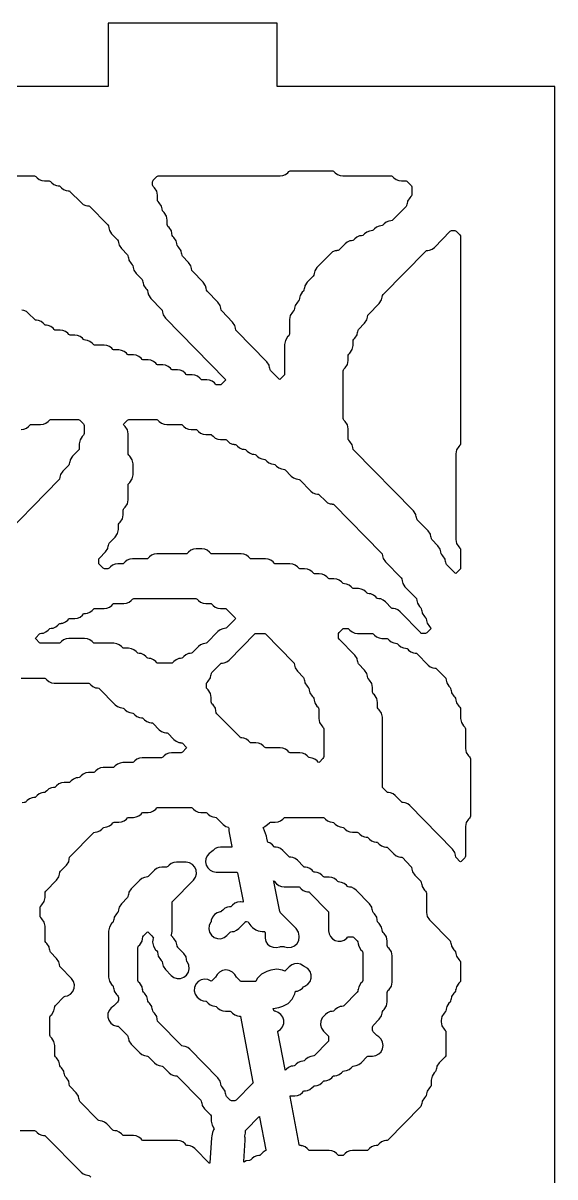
# Model space of a CAD drawing. Header units: millimetres. Extents: x 10 to 410, y 18 to 283.
# Drawn here: x 117.1 to 142.3, y 92.4 to 147 of the extents above; entities that cross this region are included whole.
import ezdxf

# ---------------------------------------------------------------- set-up
doc = ezdxf.new("R2010")
doc.units = ezdxf.units.MM
doc.layers.add('CUT', color=1, linetype='Continuous')

msp = doc.modelspace()

# ---------------------------------------------------------------- linework, layer by layer
at = {"layer": 'CUT'}
for points in [[(129.134, 24), (142.2679, 24), (142.2679, 144), (129.134, 144), (129.134, 147), (121.134, 147), (121.134, 144), (100.134, 144), (100.134, 147), (92.134, 147), (92.134, 144), (79, 144), (79, 24), (92.134, 24), (92.134, 21), (100.134, 21), (100.134, 24), (121.134, 24), (121.134, 21), (129.134, 21)], [(129.7136, 139.9958), (129.745, 140), (131.7599, 140), (131.7913, 139.9958), (131.8163, 139.9764), (131.8773, 139.9142), (131.9814, 139.8331), (132.1031, 139.7821), (132.2339, 139.7647), (134.5349, 139.7647), (134.5663, 139.7605), (134.5912, 139.7411), (134.6523, 139.6789), (134.7564, 139.5979), (134.8781, 139.5468), (135.0089, 139.5294), (135.2286, 139.5294), (135.26, 139.5252), (135.285, 139.5058), (135.4589, 139.3288), (135.4841, 139.2905), (135.493, 139.2454), (135.493, 138.8722), (135.4841, 138.8272), (135.4589, 138.7888), (135.4051, 138.7341), (135.299, 138.573), (135.2745, 138.4488), (135.2711, 138.4494), (135.2529, 138.3566), (135.2276, 138.3182), (134.5912, 137.6707), (134.5663, 137.6512), (134.502, 137.6427), (134.5022, 137.6412), (134.4156, 137.6296), (134.2939, 137.5786), (134.1898, 137.4975), (134.1287, 137.4354), (134.1038, 137.4159), (134.0395, 137.4074), (134.0397, 137.4059), (133.9531, 137.3944), (133.8314, 137.3433), (133.7273, 137.2622), (133.6662, 137.2001), (133.6413, 137.1806), (133.577, 137.1721), (133.5772, 137.1706), (133.4906, 137.1591), (133.3689, 137.108), (133.2648, 137.0269), (133.2037, 136.9648), (133.1788, 136.9454), (133.1145, 136.9368), (133.1147, 136.9353), (133.0281, 136.9238), (132.9064, 136.8727), (132.8023, 136.7916), (132.7413, 136.7295), (132.7163, 136.7101), (132.652, 136.7015), (132.6523, 136.7), (132.5656, 136.6885), (132.4439, 136.6374), (132.3398, 136.5564), (132.0475, 136.2589), (132.0225, 136.2395), (131.9583, 136.2309), (131.9585, 136.2294), (131.8719, 136.2179), (131.7502, 136.1669), (131.6461, 136.0858), (131.0114, 135.44), (130.9053, 135.2789), (130.8809, 135.1546), (130.8775, 135.1553), (130.8592, 135.0625), (130.8339, 135.0241), (130.549, 134.7341), (130.4428, 134.573), (130.4184, 134.4488), (130.415, 134.4494), (130.3967, 134.3566), (130.3714, 134.3182), (130.3177, 134.2635), (130.2116, 134.1024), (130.1871, 133.9782), (130.1837, 133.9788), (130.1655, 133.886), (130.1402, 133.8476), (130.0865, 133.793), (129.9803, 133.6318), (129.9559, 133.5076), (129.9525, 133.5082), (129.9342, 133.4154), (129.9089, 133.377), (129.8552, 133.3224), (129.7491, 133.1612), (129.7118, 132.9719), (129.7118, 132.284), (129.703, 132.2389), (129.6777, 132.2006), (129.624, 132.1459), (129.5178, 131.9848), (129.4806, 131.7954), (129.4806, 130.4016), (129.4717, 130.3566), (129.4464, 130.3182), (129.2772, 130.146), (129.2493, 130.1255), (129.2214, 130.146), (128.821, 130.5535), (128.7957, 130.5919), (128.7774, 130.6847), (128.774, 130.684), (128.7496, 130.8083), (128.6434, 130.9694), (127.2022, 132.4359), (127.177, 132.4742), (127.1587, 132.5671), (127.1553, 132.5664), (127.1309, 132.6906), (127.0247, 132.8518), (126.5085, 133.377), (126.4832, 133.4154), (126.465, 133.5082), (126.4616, 133.5076), (126.4371, 133.6318), (126.331, 133.793), (125.8148, 134.3182), (125.7895, 134.3566), (125.7712, 134.4494), (125.7678, 134.4488), (125.7434, 134.573), (125.6372, 134.7341), (125.121, 135.2594), (125.0958, 135.2977), (125.0775, 135.3906), (125.0741, 135.3899), (125.0497, 135.5142), (124.9435, 135.6753), (124.6585, 135.9653), (124.6333, 136.0036), (124.615, 136.0965), (124.6116, 136.0958), (124.5872, 136.2201), (124.481, 136.3812), (124.4273, 136.4359), (124.402, 136.4742), (124.3838, 136.5671), (124.3804, 136.5664), (124.3559, 136.6906), (124.2498, 136.8518), (124.196, 136.9064), (124.1708, 136.9448), (124.1525, 137.0377), (124.1491, 137.037), (124.1247, 137.1612), (124.0185, 137.3224), (123.9648, 137.377), (123.9395, 137.4154), (123.9307, 137.4605), (123.9307, 137.6778), (123.8934, 137.8671), (123.7873, 138.0283), (123.7335, 138.0829), (123.7083, 138.1213), (123.69, 138.2141), (123.6866, 138.2135), (123.6622, 138.3377), (123.556, 138.4988), (123.5023, 138.5535), (123.477, 138.5919), (123.4682, 138.6369), (123.4682, 138.8543), (123.4309, 139.0436), (123.3248, 139.2047), (123.2711, 139.2594), (123.2458, 139.2977), (123.2369, 139.3428), (123.2369, 139.4807), (123.2458, 139.5258), (123.2711, 139.5641), (123.4449, 139.7411), (123.4699, 139.7605), (123.5013, 139.7647), (129.2709, 139.7647), (129.4017, 139.7821), (129.5234, 139.8331), (129.6275, 139.9142), (129.6886, 139.9764)], [(132.4495, 127.9848), (132.3434, 128.1459), (132.2897, 128.2006), (132.2644, 128.2389), (132.2555, 128.284), (132.2555, 130.5395), (132.2644, 130.5846), (132.2897, 130.623), (132.3434, 130.6776), (132.4495, 130.8388), (132.4868, 131.0281), (132.4868, 131.2454), (132.4956, 131.2905), (132.5209, 131.3288), (132.5746, 131.3835), (132.6808, 131.5446), (132.718, 131.734), (132.718, 131.9513), (132.7269, 131.9964), (132.7522, 132.0347), (132.8059, 132.0894), (132.912, 132.2505), (132.9365, 132.3748), (132.9399, 132.3741), (132.9581, 132.467), (132.9834, 132.5053), (133.2684, 132.7953), (133.3745, 132.9564), (133.399, 133.0807), (133.4024, 133.08), (133.4206, 133.1728), (133.4459, 133.2112), (133.9621, 133.7365), (134.0683, 133.8976), (134.0927, 134.0218), (134.0961, 134.0212), (134.1144, 134.114), (134.1396, 134.1524), (136.1635, 136.2117), (136.1885, 136.2311), (136.2527, 136.2397), (136.2525, 136.2412), (136.3391, 136.2527), (136.4608, 136.3037), (136.5649, 136.3848), (137.3197, 137.1528), (137.3447, 137.1723), (137.3761, 137.1765), (137.5411, 137.1765), (137.5725, 137.1723), (137.5974, 137.1528), (137.7713, 136.9759), (137.7966, 136.9375), (137.8055, 136.8925), (137.8055, 127.1075), (137.7966, 127.0625), (137.7713, 127.0241), (137.7176, 126.9694), (137.6114, 126.8083), (137.5742, 126.619), (137.5742, 122.5575), (137.6114, 122.3682), (137.7176, 122.207), (137.7713, 122.1524), (137.7966, 122.114), (137.8055, 122.0689), (137.8055, 121.2252), (137.7966, 121.1801), (137.7713, 121.1417), (137.6021, 120.9696), (137.5742, 120.949), (137.5463, 120.9696), (137.1459, 121.377), (137.1206, 121.4154), (137.1023, 121.5082), (137.0989, 121.5076), (137.0745, 121.6318), (136.9683, 121.793), (136.9146, 121.8476), (136.8893, 121.886), (136.8711, 121.9788), (136.8677, 121.9782), (136.8432, 122.1024), (136.7371, 122.2635), (136.4521, 122.5535), (136.4268, 122.5919), (136.4086, 122.6847), (136.4052, 122.684), (136.3807, 122.8083), (136.2746, 122.9694), (135.7584, 123.4947), (135.7331, 123.533), (135.7148, 123.6259), (135.7114, 123.6252), (135.687, 123.7495), (135.5808, 123.9106), (132.7522, 126.7888), (132.7269, 126.8272), (132.7086, 126.92), (132.7052, 126.9193), (132.6808, 127.0436), (132.5746, 127.2047), (132.5209, 127.2594), (132.4956, 127.2977), (132.4868, 127.3428), (132.4868, 127.7954)], [(120.7273, 121.6818), (121.0123, 121.9717), (121.1185, 122.1329), (121.1429, 122.2571), (121.1463, 122.2565), (121.1646, 122.3493), (121.1898, 122.3877), (121.4748, 122.6776), (121.581, 122.8388), (121.6182, 123.0281), (121.6182, 123.2454), (121.6271, 123.2905), (121.6523, 123.3288), (121.706, 123.3835), (121.8122, 123.5446), (121.8494, 123.734), (121.8494, 123.9513), (121.8583, 123.9964), (121.8836, 124.0347), (121.9373, 124.0894), (122.0434, 124.2505), (122.0807, 124.4399), (122.0807, 125.1278), (122.0895, 125.1728), (122.1148, 125.2112), (122.1685, 125.2659), (122.2747, 125.427), (122.3119, 125.6163), (122.3119, 126.1484), (122.2747, 126.3377), (122.1685, 126.4988), (122.1148, 126.5535), (122.0895, 126.5919), (122.0807, 126.6369), (122.0807, 127.5601), (122.0434, 127.7495), (121.9373, 127.9106), (121.8767, 127.9722), (121.8568, 128), (121.8767, 128.0278), (122.0575, 128.2117), (122.0824, 128.2311), (122.1138, 128.2353), (123.435, 128.2353), (123.4664, 128.2311), (123.4914, 128.2117), (123.5525, 128.1495), (123.6566, 128.0684), (123.7783, 128.0174), (123.9091, 128), (124.5913, 128), (124.6226, 127.9958), (124.6476, 127.9764), (124.7087, 127.9142), (124.8128, 127.8331), (124.9345, 127.7821), (125.0653, 127.7647), (125.285, 127.7647), (125.3164, 127.7605), (125.3414, 127.7411), (125.4024, 127.6789), (125.5065, 127.5979), (125.6282, 127.5468), (125.759, 127.5294), (125.9787, 127.5294), (126.0101, 127.5252), (126.0351, 127.5058), (126.0962, 127.4436), (126.2003, 127.3626), (126.322, 127.3115), (126.4528, 127.2941), (126.6725, 127.2941), (126.7039, 127.2899), (126.7288, 127.2705), (126.7899, 127.2084), (126.894, 127.1273), (127.0157, 127.0762), (127.1023, 127.0647), (127.1021, 127.0632), (127.1664, 127.0546), (127.1913, 127.0352), (127.2524, 126.9731), (127.3565, 126.892), (127.4782, 126.8409), (127.5648, 126.8294), (127.5646, 126.8279), (127.6289, 126.8194), (127.6538, 126.7999), (127.7149, 126.7378), (127.819, 126.6567), (127.9407, 126.6056), (128.0273, 126.5941), (128.0271, 126.5926), (128.0913, 126.5841), (128.1163, 126.5646), (128.1774, 126.5025), (128.2815, 126.4214), (128.4032, 126.3704), (128.4898, 126.3588), (128.4896, 126.3573), (128.5538, 126.3488), (128.5788, 126.3293), (128.6399, 126.2672), (128.744, 126.1861), (128.8657, 126.1351), (128.9523, 126.1235), (128.9521, 126.122), (129.0163, 126.1135), (129.0413, 126.094), (129.1024, 126.0319), (129.2065, 125.9508), (129.3282, 125.8998), (129.4148, 125.8882), (129.4146, 125.8867), (129.4788, 125.8782), (129.5038, 125.8587), (129.7961, 125.5613), (129.9002, 125.4802), (130.0219, 125.4292), (130.1085, 125.4176), (130.1083, 125.4161), (130.1726, 125.4076), (130.1975, 125.3881), (130.7211, 124.8554), (130.8252, 124.7743), (130.9469, 124.7233), (131.0335, 124.7118), (131.0333, 124.7103), (131.0976, 124.7017), (131.1225, 124.6823), (131.4148, 124.3848), (131.5189, 124.3037), (131.6406, 124.2527), (131.7273, 124.2412), (131.7271, 124.2397), (131.7913, 124.2311), (131.8163, 124.2117), (134.0714, 121.9171), (134.0966, 121.8787), (134.1149, 121.7859), (134.1183, 121.7865), (134.1427, 121.6623), (134.2489, 121.5012), (134.9964, 120.7406), (135.0216, 120.7023), (135.0399, 120.6094), (135.0433, 120.6101), (135.0677, 120.4858), (135.1739, 120.3247), (135.6901, 119.7994), (135.7154, 119.7611), (135.7336, 119.6682), (135.737, 119.6689), (135.7615, 119.5446), (135.8676, 119.3835), (135.9213, 119.3288), (135.9466, 119.2905), (135.9649, 119.1976), (135.9683, 119.1983), (135.9927, 119.0741), (136.0989, 118.9129), (136.1526, 118.8583), (136.1779, 118.8199), (136.1961, 118.727), (136.1995, 118.7277), (136.224, 118.6035), (136.3301, 118.4423), (136.3907, 118.3807), (136.4106, 118.3529), (136.3907, 118.3252), (136.21, 118.1413), (136.185, 118.1218), (136.1536, 118.1176), (135.9603, 118.1176), (135.9331, 118.1329), (135.9126, 118.1613), (134.9462, 119.1446), (134.8421, 119.2257), (134.7204, 119.2767), (134.6338, 119.2882), (134.634, 119.2897), (134.5698, 119.2983), (134.5448, 119.3177), (134.2525, 119.6152), (134.1484, 119.6963), (134.0267, 119.7473), (133.94, 119.7588), (133.9402, 119.7603), (133.876, 119.7689), (133.851, 119.7883), (133.79, 119.8505), (133.6859, 119.9316), (133.5642, 119.9826), (133.4775, 119.9941), (133.4777, 119.9956), (133.4135, 120.0042), (133.3885, 120.0236), (133.3275, 120.0858), (133.2234, 120.1669), (133.1017, 120.2179), (132.9709, 120.2353), (132.7512, 120.2353), (132.7198, 120.2395), (132.6948, 120.2589), (132.6337, 120.3211), (132.5296, 120.4021), (132.4079, 120.4532), (132.3213, 120.4647), (132.3215, 120.4662), (132.2573, 120.4748), (132.2323, 120.4942), (132.1712, 120.5564), (132.0671, 120.6374), (131.9454, 120.6885), (131.8146, 120.7059), (131.5949, 120.7059), (131.5635, 120.7101), (131.5386, 120.7295), (131.4775, 120.7916), (131.3734, 120.8727), (131.2517, 120.9238), (131.1209, 120.9412), (130.9012, 120.9412), (130.8698, 120.9454), (130.8448, 120.9648), (130.7838, 121.0269), (130.6797, 121.108), (130.558, 121.1591), (130.4272, 121.1765), (130.2075, 121.1765), (130.1761, 121.1806), (130.1511, 121.2001), (130.09, 121.2622), (129.9859, 121.3433), (129.8642, 121.3944), (129.7334, 121.4118), (129.0512, 121.4118), (129.0198, 121.4159), (128.9949, 121.4354), (128.9338, 121.4975), (128.8297, 121.5786), (128.708, 121.6296), (128.5772, 121.6471), (127.895, 121.6471), (127.8636, 121.6512), (127.8386, 121.6707), (127.7776, 121.7328), (127.6735, 121.8139), (127.5518, 121.8649), (127.421, 121.8824), (126.045, 121.8824), (126.0136, 121.8865), (125.9887, 121.906), (125.9276, 121.9681), (125.8235, 122.0492), (125.7018, 122.1002), (125.571, 122.1176), (125.2965, 122.1176), (125.1657, 122.1002), (125.044, 122.0492), (124.9399, 121.9681), (124.8789, 121.906), (124.8539, 121.8865), (124.8225, 121.8824), (123.4466, 121.8824), (123.3158, 121.8649), (123.1941, 121.8139), (123.09, 121.7328), (123.0289, 121.6707), (123.0039, 121.6512), (122.9725, 121.6471), (122.2903, 121.6471), (122.1595, 121.6296), (122.0378, 121.5786), (121.9337, 121.4975), (121.8727, 121.4354), (121.8477, 121.4159), (121.8163, 121.4118), (121.5966, 121.4118), (121.4658, 121.3944), (121.3441, 121.3433), (121.24, 121.2622), (121.1789, 121.2001), (121.1539, 121.1806), (121.1226, 121.1765), (120.9576, 121.1765), (120.9262, 121.1806), (120.9012, 121.2001), (120.7273, 121.377), (120.7021, 121.4154), (120.6932, 121.4605), (120.6932, 121.5984), (120.7021, 121.6434)], [(118.1923, 118.1861), (118.2964, 118.2672), (118.3575, 118.3293), (118.3825, 118.3488), (118.4467, 118.3573), (118.4465, 118.3588), (118.5331, 118.3704), (118.6548, 118.4214), (118.7589, 118.5025), (118.82, 118.5646), (118.845, 118.5841), (118.9092, 118.5926), (118.909, 118.5941), (118.9956, 118.6056), (119.1173, 118.6567), (119.2214, 118.7378), (119.2825, 118.7999), (119.3075, 118.8194), (119.3389, 118.8235), (119.5586, 118.8235), (119.6894, 118.8409), (119.8111, 118.892), (119.9152, 118.9731), (119.9762, 119.0352), (120.0012, 119.0546), (120.0654, 119.0632), (120.0652, 119.0647), (120.1519, 119.0762), (120.2736, 119.1273), (120.3777, 119.2084), (120.4387, 119.2705), (120.4637, 119.2899), (120.4951, 119.2941), (120.946, 119.2941), (121.0769, 119.3115), (121.1985, 119.3626), (121.3027, 119.4436), (121.3637, 119.5058), (121.3887, 119.5252), (121.4201, 119.5294), (121.871, 119.5294), (122.0018, 119.5468), (122.1235, 119.5979), (122.2276, 119.6789), (122.2887, 119.7411), (122.3137, 119.7605), (122.3451, 119.7647), (125.285, 119.7647), (125.3164, 119.7605), (125.3414, 119.7411), (125.4024, 119.6789), (125.5065, 119.5979), (125.6282, 119.5468), (125.759, 119.5294), (125.9787, 119.5294), (126.0101, 119.5252), (126.0351, 119.5058), (126.0962, 119.4436), (126.2003, 119.3626), (126.322, 119.3115), (126.4528, 119.2941), (126.6725, 119.2941), (126.7039, 119.2899), (126.7288, 119.2705), (127.1408, 118.8513), (127.1607, 118.8235), (127.1408, 118.7958), (126.7288, 118.3766), (126.7039, 118.3571), (126.6396, 118.3486), (126.6398, 118.3471), (126.5532, 118.3355), (126.4315, 118.2845), (126.3274, 118.2034), (125.8039, 117.6707), (125.7789, 117.6512), (125.7147, 117.6427), (125.7149, 117.6412), (125.6282, 117.6296), (125.5065, 117.5786), (125.4024, 117.4975), (125.1101, 117.2001), (125.0851, 117.1806), (125.0209, 117.1721), (125.0211, 117.1706), (124.9345, 117.1591), (124.8128, 117.108), (124.7087, 117.0269), (124.6476, 116.9648), (124.6226, 116.9454), (124.5584, 116.9368), (124.5586, 116.9353), (124.472, 116.9238), (124.3503, 116.8727), (124.2462, 116.7916), (124.1851, 116.7295), (124.1602, 116.7101), (124.1288, 116.7059), (123.5013, 116.7059), (123.4699, 116.7101), (123.4449, 116.7295), (123.3839, 116.7916), (123.2798, 116.8727), (123.1581, 116.9238), (123.0714, 116.9353), (123.0717, 116.9368), (123.0074, 116.9454), (122.9824, 116.9648), (122.9214, 117.0269), (122.8173, 117.108), (122.6956, 117.1591), (122.609, 117.1706), (122.6092, 117.1721), (122.5449, 117.1806), (122.52, 117.2001), (122.4589, 117.2622), (122.3548, 117.3433), (122.2331, 117.3944), (122.1023, 117.4118), (121.8826, 117.4118), (121.8512, 117.4159), (121.8262, 117.4354), (121.7651, 117.4975), (121.661, 117.5786), (121.5393, 117.6296), (121.4085, 117.6471), (120.4951, 117.6471), (120.4637, 117.6512), (120.4387, 117.6707), (120.3777, 117.7328), (120.2736, 117.8139), (120.1519, 117.8649), (120.0211, 117.8824), (119.2841, 117.8824), (119.1533, 117.8649), (119.0316, 117.8139), (118.9275, 117.7328), (118.8665, 117.6707), (118.8415, 117.6512), (118.8101, 117.6471), (117.9514, 117.6471), (117.92, 117.6512), (117.895, 117.6707), (117.7143, 117.8546), (117.6944, 117.8824), (117.7143, 117.9101), (117.895, 118.094), (117.92, 118.1135), (117.9842, 118.122), (117.984, 118.1235), (118.0706, 118.1351)], [(126.5401, 116.7118), (126.6268, 116.7233), (126.7485, 116.7743), (126.8526, 116.8554), (128.0699, 118.094), (128.0948, 118.1135), (128.1262, 118.1176), (128.5225, 118.1176), (128.5538, 118.1135), (128.5788, 118.094), (129.9089, 116.7406), (129.9342, 116.7023), (129.9525, 116.6094), (129.9559, 116.6101), (129.9803, 116.4858), (130.0865, 116.3247), (130.3714, 116.0347), (130.3967, 115.9964), (130.415, 115.9035), (130.4184, 115.9042), (130.4428, 115.7799), (130.549, 115.6188), (130.6027, 115.5641), (130.6279, 115.5258), (130.6462, 115.4329), (130.6496, 115.4336), (130.674, 115.3094), (130.7802, 115.1482), (130.8339, 115.0936), (130.8592, 115.0552), (130.8775, 114.9623), (130.8809, 114.963), (130.9053, 114.8388), (131.0114, 114.6776), (131.0652, 114.623), (131.0904, 114.5846), (131.0993, 114.5395), (131.0993, 114.0869), (131.1365, 113.8976), (131.2427, 113.7365), (131.2964, 113.6818), (131.3217, 113.6434), (131.3305, 113.5984), (131.3305, 112.284), (131.3217, 112.2389), (131.2964, 112.2006), (131.1272, 112.0284), (131.0993, 112.0078), (131.0714, 112.0284), (131.015, 112.0858), (130.9109, 112.1669), (130.7892, 112.2179), (130.7026, 112.2294), (130.7028, 112.2309), (130.6386, 112.2395), (130.6136, 112.2589), (130.5525, 112.3211), (130.4484, 112.4021), (130.3267, 112.4532), (130.1959, 112.4706), (129.745, 112.4706), (129.7136, 112.4748), (129.6886, 112.4942), (129.6275, 112.5564), (129.5234, 112.6374), (129.4017, 112.6885), (129.2709, 112.7059), (128.5887, 112.7059), (128.5573, 112.7101), (128.5324, 112.7295), (128.4713, 112.7916), (128.3672, 112.8727), (128.2455, 112.9238), (128.1147, 112.9412), (127.895, 112.9412), (127.8636, 112.9454), (127.8386, 112.9648), (127.7776, 113.0269), (127.6735, 113.108), (127.5518, 113.1591), (127.4651, 113.1706), (127.4653, 113.1721), (127.4011, 113.1806), (127.3761, 113.2001), (126.2773, 114.3182), (126.252, 114.3566), (126.2337, 114.4494), (126.2303, 114.4488), (126.2059, 114.573), (126.0997, 114.7341), (126.046, 114.7888), (126.0207, 114.8272), (126.0119, 114.8722), (126.0119, 115.0895), (125.9746, 115.2789), (125.8685, 115.44), (125.8148, 115.4947), (125.7895, 115.533), (125.7806, 115.5781), (125.7806, 115.716), (125.7895, 115.7611), (125.8148, 115.7994), (125.8685, 115.8541), (125.9746, 116.0152), (125.9991, 116.1395), (126.0025, 116.1388), (126.0207, 116.2317), (126.046, 116.27), (126.4511, 116.6823), (126.4761, 116.7017), (126.5403, 116.7103)], [(135.4501, 117.2449), (135.5718, 117.1939), (135.6585, 117.1824), (135.6583, 117.1808), (135.6607, 117.1805), (135.6703, 117.1808), (135.7026, 117.1765), (135.7171, 117.1765), (135.7475, 117.1528), (136.271, 116.6201), (136.3751, 116.539), (136.4968, 116.488), (136.5834, 116.4765), (136.5832, 116.475), (136.6475, 116.4664), (136.6724, 116.447), (137.0776, 116.0347), (137.1029, 115.9964), (137.1211, 115.9035), (137.1245, 115.9042), (137.149, 115.7799), (137.2551, 115.6188), (137.3088, 115.5641), (137.3341, 115.5258), (137.3524, 115.4329), (137.3558, 115.4336), (137.3802, 115.3094), (137.4864, 115.1482), (137.5401, 115.0936), (137.5653, 115.0552), (137.5836, 114.9623), (137.587, 114.963), (137.6114, 114.8388), (137.7176, 114.6776), (137.7713, 114.623), (137.7966, 114.5846), (137.8055, 114.5395), (137.8055, 114.0869), (137.8427, 113.8976), (137.9488, 113.7365), (138.0026, 113.6818), (138.0278, 113.6434), (138.0367, 113.5984), (138.0367, 112.6752), (138.0739, 112.4858), (138.1801, 112.3247), (138.2338, 112.27), (138.2591, 112.2317), (138.2679, 112.1866), (138.2679, 109.4605), (138.2591, 109.4154), (138.2338, 109.377), (138.1801, 109.3224), (138.0739, 109.1612), (138.0367, 108.9719), (138.0367, 107.5781), (138.0278, 107.533), (138.0026, 107.4947), (137.8333, 107.3225), (137.8055, 107.3019), (137.7776, 107.3225), (137.6083, 107.4947), (137.5831, 107.533), (137.5648, 107.6259), (137.5614, 107.6252), (137.537, 107.7495), (137.4308, 107.9106), (135.4087, 109.9681), (135.3046, 110.0492), (135.1829, 110.1002), (135.0963, 110.1118), (135.0965, 110.1133), (135.0322, 110.1218), (135.0073, 110.1413), (134.715, 110.4387), (134.6109, 110.5198), (134.4892, 110.5708), (134.4025, 110.5824), (134.4027, 110.5839), (134.3385, 110.5924), (134.3135, 110.6119), (134.1396, 110.7888), (134.1144, 110.8272), (134.1055, 110.8722), (134.1055, 114.1484), (134.0683, 114.3377), (133.9621, 114.4988), (133.9084, 114.5535), (133.8831, 114.5919), (133.8743, 114.6369), (133.8743, 114.8543), (133.837, 115.0436), (133.7309, 115.2047), (133.6772, 115.2594), (133.6519, 115.2977), (133.643, 115.3428), (133.643, 115.5601), (133.6058, 115.7495), (133.4996, 115.9106), (133.4459, 115.9653), (133.4206, 116.0036), (133.4024, 116.0965), (133.399, 116.0958), (133.3745, 116.2201), (133.2684, 116.3812), (132.9834, 116.6712), (132.9581, 116.7095), (132.9399, 116.8024), (132.9365, 116.8017), (132.912, 116.9259), (132.8059, 117.0871), (132.0584, 117.8476), (132.0332, 117.886), (132.0243, 117.9311), (132.0243, 118.0689), (132.0332, 118.114), (132.0584, 118.1524), (132.2323, 118.3293), (132.2573, 118.3488), (132.2887, 118.3529), (132.4536, 118.3529), (132.485, 118.3488), (132.51, 118.3293), (132.5711, 118.2672), (132.6752, 118.1861), (132.7969, 118.1351), (132.9277, 118.1176), (133.6099, 118.1176), (133.6413, 118.1135), (133.6662, 118.094), (133.7273, 118.0319), (133.8314, 117.9508), (133.9531, 117.8998), (134.0839, 117.8824), (134.3036, 117.8824), (134.335, 117.8782), (134.36, 117.8587), (134.421, 117.7966), (134.5252, 117.7155), (134.6468, 117.6645), (134.7335, 117.6529), (134.7333, 117.6514), (134.7975, 117.6429), (134.8225, 117.6234), (134.8835, 117.5613), (134.9876, 117.4802), (135.1093, 117.4292), (135.196, 117.4176), (135.1958, 117.4161), (135.2606, 117.4075), (135.2761, 117.401), (135.2841, 117.3965), (135.3046, 117.3681), (135.346, 117.326)], [(118.1123, 104.4554), (118.0061, 104.6165), (117.9524, 104.6712), (117.9271, 104.7095), (117.9182, 104.7546), (117.9182, 105.1278), (117.9271, 105.1728), (117.9524, 105.2112), (118.0061, 105.2659), (118.1123, 105.427), (118.1495, 105.6163), (118.1495, 105.8337), (118.1584, 105.8787), (118.1836, 105.9171), (118.6998, 106.4423), (118.806, 106.6035), (118.8304, 106.7277), (118.8338, 106.727), (118.8521, 106.8199), (118.8774, 106.8583), (119.1623, 107.1482), (119.2685, 107.3094), (119.2929, 107.4336), (119.2963, 107.4329), (119.3146, 107.5258), (119.3399, 107.5641), (120.4387, 108.6823), (120.4637, 108.7017), (120.5279, 108.7103), (120.5277, 108.7118), (120.6144, 108.7233), (120.7361, 108.7743), (120.8402, 108.8554), (120.9012, 108.9175), (120.9262, 108.937), (120.9904, 108.9455), (120.9902, 108.9471), (121.0769, 108.9586), (121.1985, 109.0096), (121.3027, 109.0907), (121.3637, 109.1528), (121.3887, 109.1723), (121.4201, 109.1765), (121.6398, 109.1765), (121.7706, 109.1939), (121.8923, 109.2449), (121.9964, 109.326), (122.0575, 109.3881), (122.0824, 109.4076), (122.1138, 109.4118), (122.3335, 109.4118), (122.4643, 109.4292), (122.586, 109.4802), (122.6901, 109.5613), (122.7512, 109.6234), (122.7762, 109.6429), (122.8076, 109.6471), (123.0273, 109.6471), (123.1581, 109.6645), (123.2798, 109.7155), (123.3839, 109.7966), (123.4449, 109.8587), (123.4699, 109.8782), (123.5013, 109.8824), (125.0538, 109.8824), (125.0851, 109.8782), (125.1101, 109.8587), (125.1712, 109.7966), (125.2753, 109.7155), (125.397, 109.6645), (125.5278, 109.6471), (125.7475, 109.6471), (125.7789, 109.6429), (125.8039, 109.6234), (125.8649, 109.5613), (125.969, 109.4802), (126.0907, 109.4292), (126.1773, 109.4176), (126.1771, 109.4161), (126.2414, 109.4076), (126.2663, 109.3881), (126.5726, 109.0765), (126.7019, 108.9817), (126.8117, 108.9463), (126.8304, 108.9373), (126.8378, 108.9041), (126.839, 108.8751), (126.8433, 108.8487), (126.8465, 108.8101), (126.8467, 108.7837), (126.8569, 108.6862), (126.9907, 108.0363), (126.9924, 108.0047), (126.9611, 108), (126.4528, 108), (126.322, 107.9826), (126.2003, 107.9316), (126.0962, 107.8505), (126.0351, 107.7883), (125.965, 107.7338), (125.9186, 107.7053), (125.8188, 107.5908), (125.7581, 107.4515), (125.742, 107.3005), (125.7719, 107.1516), (125.8452, 107.0186), (125.955, 106.9137), (126.0913, 106.8466), (126.2414, 106.8235), (127.1973, 106.8235), (127.2349, 106.817), (127.2488, 106.7816), (127.5232, 105.448), (127.525, 105.4141), (127.5171, 105.4068), (127.5015, 105.3963), (127.401, 105.4118), (127.3778, 105.4118), (127.247, 105.3944), (127.1253, 105.3433), (127.0212, 105.2622), (126.9797, 105.2201), (126.9592, 105.1917), (126.9512, 105.1872), (126.9357, 105.1807), (126.8709, 105.1721), (126.8711, 105.1706), (126.7845, 105.1591), (126.6628, 105.108), (126.5587, 105.0269), (126.4976, 104.9648), (126.4726, 104.9454), (126.441, 104.9411), (126.2924, 104.8972), (126.1645, 104.8098), (126.0694, 104.6875), (126.0163, 104.542), (126.003, 104.4742), (125.9807, 104.4403), (125.9144, 104.2914), (125.8995, 104.1291), (125.9377, 103.9706), (126.0248, 103.8328), (126.1516, 103.7303), (126.3046, 103.6741), (126.4675, 103.6701), (126.6231, 103.7187), (126.7548, 103.8148), (126.9136, 103.9764), (126.9386, 103.9958), (127.0028, 104.0044), (127.0026, 104.0059), (127.0893, 104.0174), (127.211, 104.0684), (127.3151, 104.1495), (127.5877, 104.427), (127.6083, 104.4553), (127.6436, 104.4752), (127.6567, 104.4854), (127.6876, 104.4807), (127.6869, 104.4759), (127.7566, 104.4657), (127.7931, 104.4054), (127.7951, 104.4067), (127.8825, 104.2777), (127.9631, 104.1981), (128.1261, 104.0908), (128.231, 104.0482), (128.4225, 104.0113), (128.5102, 104.0119), (128.5389, 104.0083), (128.5467, 103.9964), (128.5556, 103.9513), (128.5556, 103.7647), (128.5587, 103.7647), (128.5558, 103.6918), (128.5967, 103.5435), (128.6807, 103.4147), (128.7999, 103.3175), (128.9431, 103.2611), (129.0965, 103.251), (129.2458, 103.2879), (129.2505, 103.2899), (129.2825, 103.2941), (129.4474, 103.2941), (129.4794, 103.2899), (129.481, 103.2892), (129.6398, 103.2515), (129.8023, 103.267), (129.9512, 103.334), (130.0706, 103.4454), (130.1477, 103.5893), (130.1743, 103.7503), (130.1743, 103.7954), (130.1371, 103.9848), (130.0309, 104.1459), (129.2916, 104.8982), (129.2665, 104.9362), (129.2623, 104.9566), (129.2617, 104.9599), (128.966, 106.3755), (128.9649, 106.4011), (128.9861, 106.3855), (129.1024, 106.2672), (129.2065, 106.1861), (129.3282, 106.1351), (129.459, 106.1176), (130.1695, 106.1176), (130.1967, 106.1024), (130.2172, 106.074), (130.2586, 106.0319), (130.3627, 105.9508), (130.4844, 105.8998), (130.571, 105.8882), (130.5708, 105.8867), (130.5733, 105.8864), (130.5829, 105.8867), (130.6152, 105.8824), (130.632, 105.8824), (130.6592, 105.8671), (130.6797, 105.8387), (131.5277, 104.9759), (131.5529, 104.9375), (131.5618, 104.8925), (131.5618, 104.0456), (131.5835, 103.8999), (131.6467, 103.7669), (131.7459, 103.6581), (131.8725, 103.5828), (132.0155, 103.5478), (132.1625, 103.5559), (132.3008, 103.6064), (132.4184, 103.6951), (132.4636, 103.7411), (132.4885, 103.7605), (132.5199, 103.7647), (132.6849, 103.7647), (132.7163, 103.7605), (132.7413, 103.7411), (132.9151, 103.5641), (132.9404, 103.5258), (132.9587, 103.4329), (132.9621, 103.4336), (132.9865, 103.3094), (133.0927, 103.1482), (133.1464, 103.0936), (133.1717, 103.0552), (133.1805, 103.0101), (133.1805, 101.6958), (133.1717, 101.6507), (133.1464, 101.6123), (133.0927, 101.5577), (132.9865, 101.3965), (132.9621, 101.2723), (132.9587, 101.273), (132.9404, 101.1801), (132.9151, 101.1417), (132.2788, 100.4942), (132.2538, 100.4748), (132.1896, 100.4662), (132.1898, 100.4647), (132.1031, 100.4532), (131.9814, 100.4021), (131.8773, 100.3211), (131.8163, 100.2589), (131.7913, 100.2395), (131.7271, 100.2309), (131.7273, 100.2294), (131.6406, 100.2179), (131.5189, 100.1669), (131.4148, 100.0858), (131.3305, 100), (131.3349, 99.9957), (131.2634, 99.9174), (131.1975, 99.7629), (131.1866, 99.5953), (131.2318, 99.4335), (131.328, 99.2958), (131.5279, 99.0932), (131.5529, 99.0552), (131.5618, 99.0101), (131.5618, 98.8722), (131.5529, 98.8272), (131.5277, 98.7888), (130.8913, 98.1413), (130.8663, 98.1218), (130.8021, 98.1133), (130.8023, 98.1118), (130.7157, 98.1002), (130.594, 98.0492), (130.4899, 97.9681), (130.4288, 97.906), (130.4038, 97.8865), (130.3396, 97.878), (130.3398, 97.8765), (130.2532, 97.8649), (130.1315, 97.8139), (130.0274, 97.7328), (129.9663, 97.6707), (129.9413, 97.6512), (129.8771, 97.6427), (129.8773, 97.6412), (129.7907, 97.6296), (129.669, 97.5786), (129.5649, 97.4975), (129.537, 97.4692), (129.5127, 97.4511), (129.5025, 97.4797), (129.1681, 99.2581), (129.1668, 99.2917), (129.2927, 99.3773), (129.3888, 99.5019), (129.4415, 99.6503), (129.4455, 99.8076), (129.4003, 99.9584), (129.3105, 100.0877), (129.1849, 100.1827), (129.036, 100.2338), (128.9898, 100.2419), (128.9635, 100.3121), (128.9593, 100.3229), (128.9427, 100.3642), (129.2045, 100.4076), (129.4001, 100.4727), (129.6501, 100.6023), (129.8477, 100.8029), (129.9738, 101.0547), (129.9925, 101.1786), (130.009, 101.1808), (130.0088, 101.1824), (130.0955, 101.1939), (130.2172, 101.2449), (130.3213, 101.326), (130.3823, 101.3881), (130.4078, 101.408), (130.4395, 101.4212), (130.5805, 101.5106), (130.6842, 101.6413), (130.7391, 101.7989), (130.7391, 101.9658), (130.6842, 102.1234), (130.5805, 102.2541), (130.4395, 102.3435), (130.4078, 102.3567), (130.3672, 102.3883), (130.2411, 102.4599), (130.0996, 102.4923), (129.9549, 102.4827), (129.819, 102.432), (129.7034, 102.3443), (129.4941, 102.1314), (129.3879, 102.1846), (129.1094, 102.2266), (128.8316, 102.1806), (128.6361, 102.1155), (128.3861, 101.9859), (128.1884, 101.7854), (128.1192, 101.6471), (127.4325, 101.6471), (127.4011, 101.6512), (127.3761, 101.6707), (127.2022, 101.8476), (127.1232, 101.9677), (127.0117, 102.088), (126.8674, 102.1657), (126.7056, 102.1926), (126.5439, 102.1657), (126.3995, 102.088), (126.2881, 101.9677), (126.209, 101.8476), (126.0398, 101.6754), (126.0119, 101.6549), (126.005, 101.6599), (125.8579, 101.7346), (125.6946, 101.7573), (125.5327, 101.7256), (125.3899, 101.6429), (125.2818, 101.5184), (125.2201, 101.3654), (125.2116, 101.2006), (125.2571, 101.0421), (125.3517, 100.907), (125.4024, 100.8554), (125.5065, 100.7743), (125.6282, 100.7233), (125.759, 100.7059), (125.7735, 100.7059), (125.8039, 100.6823), (125.8649, 100.6201), (125.969, 100.539), (126.0907, 100.488), (126.1773, 100.4765), (126.1771, 100.475), (126.2414, 100.4664), (126.2663, 100.447), (126.3274, 100.3848), (126.4315, 100.3037), (126.5532, 100.2527), (126.684, 100.2353), (126.9037, 100.2353), (126.9351, 100.2311), (126.9601, 100.2117), (127.0212, 100.1495), (127.1253, 100.0684), (127.247, 100.0174), (127.3336, 100.0059), (127.3334, 100.0044), (127.3976, 99.9958), (127.3985, 99.9951), (127.3993, 99.9941), (127.4001, 99.992), (127.401, 99.9865), (127.9872, 96.8803), (127.9881, 96.8429), (127.9664, 96.8123), (127.1913, 96.0236), (127.1664, 96.0042), (127.135, 96), (126.97, 96), (126.9386, 96.0042), (126.9136, 96.0236), (126.7398, 96.2006), (126.7145, 96.2389), (126.6962, 96.3318), (126.6928, 96.3311), (126.6684, 96.4554), (126.5622, 96.6165), (126.5085, 96.6712), (126.4832, 96.7095), (126.465, 96.8024), (126.4616, 96.8017), (126.4371, 96.9259), (126.331, 97.0871), (125.0026, 98.4387), (124.8985, 98.5198), (124.7768, 98.5708), (124.6902, 98.5824), (124.6904, 98.5839), (124.6261, 98.5924), (124.6012, 98.6119), (123.5023, 99.73), (123.477, 99.7683), (123.4588, 99.8612), (123.4554, 99.8605), (123.4309, 99.9848), (123.3248, 100.1459), (123.2711, 100.2006), (123.2458, 100.2389), (123.2275, 100.3318), (123.2241, 100.3311), (123.1997, 100.4554), (123.0935, 100.6165), (123.0398, 100.6712), (123.0145, 100.7095), (122.9963, 100.8024), (122.9929, 100.8017), (122.9684, 100.9259), (122.8623, 101.0871), (122.8086, 101.1417), (122.7833, 101.1801), (122.765, 101.273), (122.7616, 101.2723), (122.7372, 101.3965), (122.631, 101.5577), (122.5773, 101.6123), (122.552, 101.6507), (122.5432, 101.6958), (122.5432, 103.2454), (122.552, 103.2905), (122.5773, 103.3288), (122.631, 103.3835), (122.7372, 103.5446), (122.7616, 103.6689), (122.765, 103.6682), (122.7833, 103.7611), (122.8086, 103.7994), (122.9778, 103.9716), (123.0057, 103.9922), (123.0336, 103.9716), (123.2028, 103.7994), (123.2444, 103.7363), (123.2761, 103.7018), (123.2623, 103.6753), (123.2369, 103.518), (123.2369, 103.4987), (123.2742, 103.3094), (123.3803, 103.1482), (123.419, 103.1089), (123.4326, 103.099), (123.437, 103.0891), (123.4682, 103.0417), (123.4682, 103.0281), (123.5054, 102.8388), (123.6116, 102.6776), (123.6502, 102.6383), (123.6638, 102.6284), (123.6682, 102.6185), (123.6905, 102.5846), (123.7088, 102.4918), (123.7122, 102.4924), (123.7366, 102.3682), (123.8428, 102.207), (124.1127, 101.9324), (124.2444, 101.8363), (124.4, 101.7877), (124.5629, 101.7917), (124.716, 101.848), (124.8427, 101.9504), (124.9298, 102.0882), (124.968, 102.2467), (124.9531, 102.409), (124.8868, 102.558), (124.8645, 102.5919), (124.8462, 102.6847), (124.8428, 102.684), (124.8184, 102.8083), (124.7123, 102.9694), (124.4424, 103.244), (124.4287, 103.254), (124.4243, 103.2639), (124.3932, 103.3112), (124.3932, 103.3248), (124.3559, 103.5142), (124.2498, 103.6753), (124.2111, 103.7146), (124.1975, 103.7246), (124.1931, 103.7344), (124.1545, 103.7931), (124.1227, 103.8277), (124.1365, 103.8542), (124.1619, 104.0114), (124.1619, 105.3631), (124.1708, 105.4081), (124.196, 105.4465), (125.176, 106.4436), (125.2715, 106.5805), (125.3166, 106.7412), (125.3063, 106.9078), (125.2418, 107.0617), (125.1302, 107.1858), (124.984, 107.2663), (124.8194, 107.2941), (124.3716, 107.2941), (124.2408, 107.2767), (124.1191, 107.2257), (124.0149, 107.1446), (123.9539, 107.0825), (123.9289, 107.063), (123.8975, 107.0588), (123.6778, 107.0588), (123.547, 107.0414), (123.4253, 106.9904), (123.3212, 106.9093), (123.0289, 106.6119), (123.0039, 106.5924), (122.9397, 106.5839), (122.9399, 106.5824), (122.8533, 106.5708), (122.7316, 106.5198), (122.6275, 106.4387), (122.2241, 106.0283), (122.1179, 105.8671), (122.0935, 105.7429), (122.0901, 105.7435), (122.0718, 105.6507), (122.0465, 105.6123), (121.7616, 105.3224), (121.6554, 105.1612), (121.631, 105.037), (121.6276, 105.0377), (121.6093, 104.9448), (121.5841, 104.9064), (121.5303, 104.8518), (121.4242, 104.6906), (121.3997, 104.5664), (121.3963, 104.5671), (121.3781, 104.4742), (121.3528, 104.4359), (121.2991, 104.3812), (121.1929, 104.2201), (121.1557, 104.0307), (121.1557, 101.8516), (121.1929, 101.6623), (121.2991, 101.5012), (121.3528, 101.4465), (121.3781, 101.4081), (121.3963, 101.3153), (121.3997, 101.316), (121.4242, 101.1917), (121.5303, 101.0306), (121.5841, 100.9759), (121.6093, 100.9375), (121.6182, 100.8925), (121.6182, 100.7546), (121.6093, 100.7095), (121.5841, 100.6712), (121.4102, 100.4942), (121.3322, 100.4335), (121.3322, 100.4335), (121.2854, 100.4041), (121.1827, 100.278), (121.1258, 100.1256), (121.1209, 99.963), (121.1685, 99.8075), (121.2634, 99.6754), (121.3957, 99.5808), (121.5514, 99.5337), (121.6166, 99.5251), (121.6414, 99.5058), (122.0465, 99.0936), (122.0718, 99.0552), (122.0901, 98.9623), (122.0935, 98.963), (122.1179, 98.8388), (122.2241, 98.6776), (122.6275, 98.2672), (122.7316, 98.1861), (122.8533, 98.1351), (122.9399, 98.1235), (122.9397, 98.122), (123.0039, 98.1135), (123.0289, 98.094), (123.3212, 97.7966), (123.4253, 97.7155), (123.547, 97.6645), (123.6336, 97.6529), (123.6334, 97.6514), (123.6977, 97.6429), (123.7226, 97.6234), (124.0149, 97.326), (124.1191, 97.2449), (124.2408, 97.1939), (124.3274, 97.1824), (124.3272, 97.1808), (124.3914, 97.1723), (124.4164, 97.1528), (125.5152, 96.0347), (125.5405, 95.9964), (125.5588, 95.9035), (125.5622, 95.9042), (125.5866, 95.7799), (125.6928, 95.6188), (125.9777, 95.3288), (126.003, 95.2905), (126.0119, 95.2454), (126.0119, 95.0281), (126.0491, 94.8388), (126.1207, 94.7301), (126.115, 94.7259), (126.1552, 94.6711), (126.1254, 94.6179), (126.0785, 94.5026), (126.0356, 94.3422), (126.0197, 94.2455), (125.9424, 93.0556), (125.9355, 93.026), (125.9109, 93.0439), (125.2338, 93.7328), (125.1297, 93.8139), (125.008, 93.8649), (124.9214, 93.8765), (124.9216, 93.878), (124.8574, 93.8865), (124.8324, 93.906), (124.7714, 93.9681), (124.6672, 94.0492), (124.5456, 94.1002), (124.4147, 94.1176), (122.8076, 94.1176), (122.7762, 94.1218), (122.7512, 94.1413), (122.6901, 94.2034), (122.586, 94.2845), (122.4643, 94.3355), (122.3335, 94.3529), (121.8826, 94.3529), (121.8512, 94.3571), (121.8262, 94.3766), (121.7651, 94.4387), (121.661, 94.5198), (121.5393, 94.5708), (121.4527, 94.5824), (121.4529, 94.5839), (121.3887, 94.5924), (121.3637, 94.6119), (121.0714, 94.9093), (120.9673, 94.9904), (120.8456, 95.0414), (120.759, 95.0529), (120.7592, 95.0545), (120.695, 95.063), (120.67, 95.0825), (119.8024, 95.9653), (119.7771, 96.0036), (119.7588, 96.0965), (119.7554, 96.0958), (119.731, 96.2201), (119.6248, 96.3812), (119.3399, 96.6712), (119.3146, 96.7095), (119.2963, 96.8024), (119.2929, 96.8017), (119.2685, 96.9259), (119.1623, 97.0871), (119.1086, 97.1417), (119.0833, 97.1801), (119.0651, 97.273), (119.0617, 97.2723), (119.0372, 97.3965), (118.9311, 97.5577), (118.8774, 97.6123), (118.8521, 97.6507), (118.8338, 97.7435), (118.8304, 97.7429), (118.806, 97.8671), (118.6998, 98.0283), (118.6461, 98.0829), (118.6208, 98.1213), (118.612, 98.1663), (118.612, 98.619), (118.5747, 98.8083), (118.4686, 98.9694), (118.4149, 99.0241), (118.3896, 99.0625), (118.3807, 99.1075), (118.3807, 99.9513), (118.3896, 99.9964), (118.4149, 100.0347), (118.4686, 100.0894), (118.5747, 100.2505), (118.5992, 100.3748), (118.6026, 100.3741), (118.6208, 100.467), (118.6461, 100.5053), (119.0466, 100.9128), (119.0774, 100.9355), (119.1084, 100.9457), (119.209, 100.9627), (119.3552, 101.0432), (119.4668, 101.1673), (119.5314, 101.3212), (119.5416, 101.4878), (119.4965, 101.6485), (119.4011, 101.7854), (118.8774, 102.3182), (118.8521, 102.3566), (118.8338, 102.4494), (118.8304, 102.4488), (118.806, 102.573), (118.6998, 102.7341), (118.4149, 103.0241), (118.3896, 103.0625), (118.3713, 103.1553), (118.3679, 103.1546), (118.3435, 103.2789), (118.2373, 103.44), (118.1836, 103.4947), (118.1584, 103.533), (118.1495, 103.5781), (118.1495, 104.266)], [(130.9316, 106.8195), (130.922, 106.8192), (130.8897, 106.8235), (130.8729, 106.8235), (130.8457, 106.8388), (130.8252, 106.8672), (130.7838, 106.9093), (130.6797, 106.9904), (130.558, 107.0414), (130.4713, 107.0529), (130.4715, 107.0545), (130.4691, 107.0548), (130.4595, 107.0545), (130.4272, 107.0588), (130.4127, 107.0588), (130.3823, 107.0825), (130.09, 107.3799), (129.9859, 107.461), (129.8642, 107.512), (129.7776, 107.5235), (129.7778, 107.525), (129.7136, 107.5336), (129.6886, 107.553), (129.3963, 107.8505), (129.2922, 107.9316), (129.1705, 107.9826), (129.0839, 107.9941), (129.0841, 107.9956), (129.0198, 108.0042), (128.9949, 108.0236), (128.9118, 108.1081), (128.7884, 108.1999), (128.7112, 108.2264), (128.687, 108.2405), (128.6736, 108.2789), (128.6491, 108.429), (128.6239, 108.5238), (128.4818, 108.9035), (128.475, 108.9377), (128.5281, 108.9655), (128.5526, 108.9736), (128.6795, 109.0672), (128.7636, 109.1528), (128.7886, 109.1723), (128.82, 109.1765), (129.0397, 109.1765), (129.1705, 109.1939), (129.2922, 109.2449), (129.3963, 109.326), (129.4574, 109.3881), (129.4823, 109.4076), (129.5137, 109.4118), (131.2974, 109.4118), (131.3288, 109.4076), (131.3538, 109.3881), (131.4148, 109.326), (131.5189, 109.2449), (131.6406, 109.1939), (131.7273, 109.1824), (131.7271, 109.1808), (131.7913, 109.1723), (131.8163, 109.1528), (131.8773, 109.0907), (131.9814, 109.0096), (132.1031, 108.9586), (132.1898, 108.9471), (132.1896, 108.9455), (132.2538, 108.937), (132.2788, 108.9175), (132.3398, 108.8554), (132.4439, 108.7743), (132.5656, 108.7233), (132.6964, 108.7059), (132.9161, 108.7059), (132.9475, 108.7017), (132.9725, 108.6823), (133.0336, 108.6201), (133.1377, 108.539), (133.2594, 108.488), (133.346, 108.4765), (133.3458, 108.475), (133.41, 108.4664), (133.435, 108.447), (133.4961, 108.3848), (133.6002, 108.3037), (133.7219, 108.2527), (133.8085, 108.2412), (133.8083, 108.2397), (133.8725, 108.2311), (133.8975, 108.2117), (133.9586, 108.1495), (134.0627, 108.0684), (134.1844, 108.0174), (134.271, 108.0059), (134.2708, 108.0044), (134.335, 107.9958), (134.36, 107.9764), (134.6523, 107.6789), (134.7564, 107.5979), (134.8781, 107.5468), (134.9647, 107.5353), (134.9645, 107.5338), (135.0287, 107.5252), (135.0537, 107.5058), (135.4589, 107.0936), (135.4841, 107.0552), (135.5024, 106.9623), (135.5058, 106.963), (135.5302, 106.8388), (135.6364, 106.6776), (135.9213, 106.3877), (135.9466, 106.3493), (135.9649, 106.2565), (135.9683, 106.2571), (135.9927, 106.1329), (136.0989, 105.9717), (136.1526, 105.9171), (136.1779, 105.8787), (136.1867, 105.8337), (136.1867, 104.9105), (136.224, 104.7211), (136.3301, 104.56), (137.3088, 103.5641), (137.3341, 103.5258), (137.3524, 103.4329), (137.3558, 103.4336), (137.3802, 103.3094), (137.4864, 103.1482), (137.5401, 103.0936), (137.5653, 103.0552), (137.5836, 102.9623), (137.587, 102.963), (137.6114, 102.8388), (137.7176, 102.6776), (137.7713, 102.623), (137.7966, 102.5846), (137.8055, 102.5395), (137.8055, 101.6958), (137.7966, 101.6507), (137.7713, 101.6123), (137.7176, 101.5577), (137.6114, 101.3965), (137.587, 101.2723), (137.5836, 101.273), (137.5653, 101.1801), (137.5401, 101.1417), (137.4864, 101.0871), (137.3802, 100.9259), (137.3558, 100.8017), (137.3524, 100.8024), (137.3341, 100.7095), (137.3088, 100.6712), (137.2551, 100.6165), (137.149, 100.4554), (137.1245, 100.3311), (137.1211, 100.3318), (137.1029, 100.2389), (137.0776, 100.2006), (137.0239, 100.1459), (136.9177, 99.9848), (136.8805, 99.7954), (136.8805, 99.734), (136.9177, 99.5446), (137.0239, 99.3835), (137.0776, 99.3288), (137.1029, 99.2905), (137.1117, 99.2454), (137.1117, 98.1663), (137.1029, 98.1213), (137.0776, 98.0829), (136.7926, 97.793), (136.6865, 97.6318), (136.662, 97.5076), (136.6586, 97.5082), (136.6404, 97.4154), (136.6151, 97.377), (136.5614, 97.3224), (136.4552, 97.1612), (136.418, 96.9719), (136.418, 96.7546), (136.4091, 96.7095), (136.3838, 96.6712), (136.3301, 96.6165), (136.224, 96.4554), (136.1995, 96.3311), (136.1961, 96.3318), (136.1779, 96.2389), (136.1526, 96.2006), (136.0989, 96.1459), (135.9927, 95.9848), (135.9683, 95.8605), (135.9649, 95.8612), (135.9466, 95.7683), (135.9213, 95.73), (134.36, 94.1413), (134.335, 94.1218), (134.2708, 94.1133), (134.271, 94.1118), (134.1844, 94.1002), (134.0627, 94.0492), (133.9586, 93.9681), (133.8975, 93.906), (133.8725, 93.8865), (133.8083, 93.878), (133.8085, 93.8765), (133.7219, 93.8649), (133.6002, 93.8139), (133.4961, 93.7328), (133.435, 93.6707), (133.41, 93.6512), (133.3786, 93.6471), (132.6964, 93.6471), (132.5656, 93.6296), (132.4439, 93.5786), (132.3398, 93.4975), (132.2788, 93.4354), (132.2538, 93.4159), (132.2224, 93.4118), (132.0574, 93.4118), (132.026, 93.4159), (132.0011, 93.4354), (131.94, 93.4975), (131.8359, 93.5786), (131.7142, 93.6296), (131.5834, 93.6471), (130.6699, 93.6471), (130.6386, 93.6512), (130.6136, 93.6707), (130.5525, 93.7328), (130.4484, 93.8139), (130.3267, 93.8649), (130.2648, 93.8732), (130.2651, 93.8749), (130.1845, 93.889), (130.171, 93.925), (129.7433, 96.1993), (129.742, 96.2307), (129.7732, 96.2353), (129.9647, 96.2353), (130.0955, 96.2527), (130.2172, 96.3037), (130.3213, 96.3848), (130.3823, 96.447), (130.4073, 96.4664), (130.4715, 96.475), (130.4713, 96.4765), (130.558, 96.488), (130.6797, 96.539), (130.7838, 96.6201), (130.8448, 96.6823), (130.8698, 96.7017), (130.934, 96.7103), (130.9338, 96.7118), (131.0205, 96.7233), (131.1422, 96.7743), (131.2463, 96.8554), (131.3073, 96.9175), (131.3323, 96.937), (131.3965, 96.9455), (131.3963, 96.9471), (131.4829, 96.9586), (131.6046, 97.0096), (131.7088, 97.0907), (131.7698, 97.1528), (131.7948, 97.1723), (131.859, 97.1808), (131.8588, 97.1824), (131.9454, 97.1939), (132.0671, 97.2449), (132.1712, 97.326), (132.2323, 97.3881), (132.2573, 97.4076), (132.3215, 97.4161), (132.3213, 97.4176), (132.4079, 97.4292), (132.5296, 97.4802), (132.6337, 97.5613), (132.6948, 97.6234), (132.7198, 97.6429), (132.784, 97.6514), (132.7838, 97.6529), (132.8704, 97.6645), (132.9921, 97.7155), (133.0962, 97.7966), (133.3885, 98.094), (133.4135, 98.1135), (133.4449, 98.1176), (133.6407, 98.1176), (133.7948, 98.142), (133.9339, 98.2126), (134.0444, 98.3227), (134.1157, 98.4615), (134.1407, 98.6155), (134.117, 98.7697), (134.047, 98.9091), (133.9374, 99.0201), (133.8464, 99.0872), (133.6772, 99.2594), (133.6519, 99.2977), (133.643, 99.3428), (133.643, 99.4807), (133.6519, 99.5258), (133.6772, 99.5641), (133.9621, 99.8541), (134.0683, 100.0152), (134.0927, 100.1395), (134.0961, 100.1388), (134.1144, 100.2317), (134.1396, 100.27), (134.1934, 100.3247), (134.2995, 100.4858), (134.3368, 100.6752), (134.3368, 101.1278), (134.3456, 101.1728), (134.3709, 101.2112), (134.4246, 101.2659), (134.5308, 101.427), (134.568, 101.6163), (134.568, 102.8543), (134.5308, 103.0436), (134.4246, 103.2047), (134.3709, 103.2594), (134.3456, 103.2977), (134.3368, 103.3428), (134.3368, 103.5601), (134.2995, 103.7495), (134.1934, 103.9106), (134.1396, 103.9653), (134.1144, 104.0036), (134.0961, 104.0965), (134.0927, 104.0958), (134.0683, 104.2201), (133.9621, 104.3812), (133.9084, 104.4359), (133.8831, 104.4742), (133.8649, 104.5671), (133.8615, 104.5664), (133.837, 104.6906), (133.7309, 104.8518), (133.6772, 104.9064), (133.6519, 104.9448), (133.6336, 105.0377), (133.6302, 105.037), (133.6058, 105.1612), (133.4996, 105.3224), (132.865, 105.9681), (132.7609, 106.0492), (132.6392, 106.1002), (132.5526, 106.1118), (132.5528, 106.1133), (132.4885, 106.1218), (132.4636, 106.1413), (132.4025, 106.2034), (132.2984, 106.2845), (132.1767, 106.3355), (132.0901, 106.3471), (132.0903, 106.3486), (132.026, 106.3571), (132.0011, 106.3766), (131.94, 106.4387), (131.8359, 106.5198), (131.7142, 106.5708), (131.5834, 106.5882), (131.3637, 106.5882), (131.3317, 106.5925), (131.3162, 106.599), (131.3082, 106.6035), (131.2877, 106.6319), (131.2463, 106.674), (131.1422, 106.7551), (131.0205, 106.8061), (130.9338, 106.8176), (130.934, 106.8192)], [(127.6306, 94.4728), (127.6306, 94.5395), (127.6395, 94.5846), (127.6647, 94.623), (128.2644, 95.2331), (128.2887, 95.2512), (128.2989, 95.2226), (128.5884, 93.6831), (128.5897, 93.6494), (128.5652, 93.6273), (128.4696, 93.5595), (128.3476, 93.4354), (128.3226, 93.4159), (128.2584, 93.4074), (128.2586, 93.4059), (128.1719, 93.3944), (128.0502, 93.3433), (127.9461, 93.2622), (127.8851, 93.2001), (127.8601, 93.1806), (127.8287, 93.1765), (127.817, 93.1765), (127.6592, 93.1509), (127.5823, 93.1107), (127.5533, 93.1005), (127.5507, 93.1306), (127.6164, 94.1417), (127.6131, 94.2397), (127.6069, 94.2862), (127.6079, 94.3331)]]:
    msp.add_lwpolyline(points, close=True, dxfattribs=at)
for points in [[(116.2779, 139.7647), (117.6539, 139.7647), (117.6852, 139.7605), (117.7102, 139.7411), (117.7713, 139.6789), (117.8754, 139.5979), (117.9971, 139.5468), (118.1279, 139.5294), (118.3476, 139.5294), (118.379, 139.5252), (118.404, 139.5058), (118.465, 139.4436), (118.5691, 139.3626), (118.6908, 139.3115), (118.7775, 139.3), (118.7773, 139.2985), (118.8415, 139.2899), (118.8665, 139.2705), (118.9275, 139.2084), (119.0316, 139.1273), (119.1533, 139.0762), (119.2399, 139.0647), (119.2397, 139.0632), (119.304, 139.0546), (119.3289, 139.0352), (119.8525, 138.5025), (119.9566, 138.4214), (120.0783, 138.3704), (120.1649, 138.3588), (120.1647, 138.3573), (120.229, 138.3488), (120.2539, 138.3293), (121.1216, 137.4465), (121.1468, 137.4081), (121.1651, 137.3153), (121.1685, 137.316), (121.1929, 137.1917), (121.2991, 137.0306), (121.5841, 136.7406), (121.6093, 136.7023), (121.6276, 136.6094), (121.631, 136.6101), (121.6554, 136.4858), (121.7616, 136.3247), (122.0465, 136.0347), (122.0718, 135.9964), (122.0901, 135.9035), (122.0935, 135.9042), (122.1179, 135.7799), (122.2241, 135.6188), (122.2778, 135.5641), (122.3031, 135.5258), (122.3213, 135.4329), (122.3247, 135.4336), (122.3492, 135.3094), (122.4553, 135.1482), (122.7403, 134.8583), (122.7656, 134.8199), (122.7838, 134.727), (122.7872, 134.7277), (122.8117, 134.6035), (122.9178, 134.4423), (122.9715, 134.3877), (122.9968, 134.3493), (123.0151, 134.2565), (123.0185, 134.2571), (123.0429, 134.1329), (123.1491, 133.9717), (123.6653, 133.4465), (123.6905, 133.4081), (123.7088, 133.3153), (123.7122, 133.316), (123.7366, 133.1917), (123.8428, 133.0306), (126.6783, 130.1454), (126.6982, 130.1176), (126.6783, 130.0899), (126.4976, 129.906), (126.4726, 129.8865), (126.4412, 129.8824), (126.2763, 129.8824), (126.2449, 129.8865), (126.2199, 129.906), (126.1588, 129.9681), (126.0547, 130.0492), (125.933, 130.1002), (125.8022, 130.1176), (125.5825, 130.1176), (125.5511, 130.1218), (125.5262, 130.1413), (125.4651, 130.2034), (125.361, 130.2845), (125.2393, 130.3355), (125.1085, 130.3529), (124.8888, 130.3529), (124.8574, 130.3571), (124.8324, 130.3766), (124.7714, 130.4387), (124.6672, 130.5198), (124.5456, 130.5708), (124.4147, 130.5882), (124.195, 130.5882), (124.1637, 130.5924), (124.1387, 130.6119), (124.0776, 130.674), (123.9735, 130.7551), (123.8518, 130.8061), (123.721, 130.8235), (123.5013, 130.8235), (123.4699, 130.8277), (123.4449, 130.8472), (123.3839, 130.9093), (123.2798, 130.9904), (123.1581, 131.0414), (123.0273, 131.0588), (122.8076, 131.0588), (122.7762, 131.063), (122.7512, 131.0825), (122.6901, 131.1446), (122.586, 131.2257), (122.4643, 131.2767), (122.3335, 131.2941), (122.1138, 131.2941), (122.0824, 131.2983), (122.0575, 131.3177), (121.9964, 131.3799), (121.8923, 131.461), (121.7706, 131.512), (121.6398, 131.5294), (121.4201, 131.5294), (121.3887, 131.5336), (121.3637, 131.553), (121.3027, 131.6152), (121.1985, 131.6963), (121.0769, 131.7473), (120.946, 131.7647), (120.4951, 131.7647), (120.4637, 131.7689), (120.4387, 131.7883), (120.3777, 131.8505), (120.2736, 131.9316), (120.1519, 131.9826), (120.0652, 131.9941), (120.0654, 131.9956), (120.0012, 132.0042), (119.9762, 132.0236), (119.9152, 132.0858), (119.8111, 132.1669), (119.6894, 132.2179), (119.5586, 132.2353), (119.3389, 132.2353), (119.3075, 132.2395), (119.2825, 132.2589), (119.2214, 132.3211), (119.1173, 132.4021), (118.9956, 132.4532), (118.8648, 132.4706), (118.6451, 132.4706), (118.6137, 132.4748), (118.5888, 132.4942), (118.5277, 132.5564), (118.4236, 132.6374), (118.3019, 132.6885), (118.2153, 132.7), (118.2155, 132.7015), (118.1512, 132.7101), (118.1263, 132.7295), (118.0652, 132.7916), (117.9611, 132.8727), (117.8394, 132.9238), (117.7528, 132.9353), (117.753, 132.9368), (117.6887, 132.9454), (117.6638, 132.9648), (117.3715, 133.2622), (117.2674, 133.3433), (117.1457, 133.3944), (117.059, 133.4059)], [(117.0149, 127.7647), (117.1457, 127.7821), (117.2674, 127.8331), (117.3715, 127.9142), (117.4325, 127.9764), (117.4575, 127.9958), (117.4889, 128), (117.9398, 128), (118.0706, 128.0174), (118.1923, 128.0684), (118.2964, 128.1495), (118.3575, 128.2117), (118.3825, 128.2311), (118.4139, 128.2353), (119.7351, 128.2353), (119.7665, 128.2311), (119.7914, 128.2117), (119.9653, 128.0347), (119.9906, 127.9964), (119.9995, 127.9513), (119.9995, 127.5781), (119.9906, 127.533), (119.9653, 127.4947), (119.9116, 127.44), (119.8055, 127.2789), (119.7682, 127.0895), (119.7682, 126.8722), (119.7594, 126.8272), (119.7341, 126.7888), (119.4491, 126.4988), (119.343, 126.3377), (119.3185, 126.2135), (119.3151, 126.2141), (119.2969, 126.1213), (119.2716, 126.0829), (118.9866, 125.793), (118.8805, 125.6318), (118.856, 125.5076), (118.8526, 125.5082), (118.8344, 125.4154), (118.8091, 125.377), (115.7492, 122.2635)], [(117.0264, 116), (118.1164, 116), (118.1477, 115.9958), (118.1727, 115.9764), (118.2338, 115.9142), (118.3379, 115.8331), (118.4596, 115.7821), (118.5904, 115.7647), (120.1976, 115.7647), (120.229, 115.7605), (120.2539, 115.7411), (120.315, 115.6789), (120.4191, 115.5979), (120.5408, 115.5468), (120.6274, 115.5353), (120.6272, 115.5338), (120.6915, 115.5252), (120.7164, 115.5058), (121.4712, 114.7378), (121.5753, 114.6567), (121.697, 114.6056), (121.7837, 114.5941), (121.7835, 114.5926), (121.8477, 114.5841), (121.8727, 114.5646), (121.9337, 114.5025), (122.0378, 114.4214), (122.1595, 114.3704), (122.2462, 114.3588), (122.246, 114.3573), (122.3102, 114.3488), (122.3352, 114.3293), (122.3962, 114.2672), (122.5003, 114.1861), (122.622, 114.1351), (122.7086, 114.1235), (122.7084, 114.122), (122.7727, 114.1135), (122.7976, 114.094), (122.8587, 114.0319), (122.9628, 113.9508), (123.0845, 113.8998), (123.1711, 113.8882), (123.1709, 113.8867), (123.2352, 113.8782), (123.2601, 113.8587), (123.5525, 113.5613), (123.6566, 113.4802), (123.7783, 113.4292), (123.8649, 113.4176), (123.8647, 113.4161), (123.9289, 113.4076), (123.9539, 113.3881), (124.2462, 113.0907), (124.3503, 113.0096), (124.472, 112.9586), (124.5586, 112.9471), (124.5584, 112.9455), (124.6226, 112.937), (124.6476, 112.9175), (124.8284, 112.7336), (124.8482, 112.7059), (124.8284, 112.6781), (124.6476, 112.4942), (124.6226, 112.4748), (124.5913, 112.4706), (124.1403, 112.4706), (124.0095, 112.4532), (123.8878, 112.4021), (123.7837, 112.3211), (123.7226, 112.2589), (123.6977, 112.2395), (123.6663, 112.2353), (122.7528, 112.2353), (122.622, 112.2179), (122.5003, 112.1669), (122.3962, 112.0858), (122.3352, 112.0236), (122.3102, 112.0042), (122.2788, 112), (121.8278, 112), (121.697, 111.9826), (121.5753, 111.9316), (121.4712, 111.8505), (121.4102, 111.7883), (121.3852, 111.7689), (121.3538, 111.7647), (120.9029, 111.7647), (120.7721, 111.7473), (120.6504, 111.6963), (120.5462, 111.6152), (120.4852, 111.553), (120.4602, 111.5336), (120.4288, 111.5294), (120.2091, 111.5294), (120.0783, 111.512), (119.9566, 111.461), (119.8525, 111.3799), (119.7914, 111.3177), (119.7665, 111.2983), (119.7022, 111.2897), (119.7024, 111.2882), (119.6158, 111.2767), (119.4941, 111.2257), (119.39, 111.1446), (119.3289, 111.0825), (119.304, 111.063), (119.2726, 111.0588), (119.0529, 111.0588), (118.9221, 111.0414), (118.8004, 110.9904), (118.6963, 110.9093), (118.6352, 110.8472), (118.6102, 110.8277), (118.546, 110.8192), (118.5462, 110.8176), (118.4596, 110.8061), (118.3379, 110.7551), (118.2338, 110.674), (118.1727, 110.6119), (118.1477, 110.5924), (118.0835, 110.5839), (118.0837, 110.5824), (117.9971, 110.5708), (117.8754, 110.5198), (117.7713, 110.4387), (117.7102, 110.3766), (117.6852, 110.3571), (117.621, 110.3486), (117.6212, 110.3471), (117.5346, 110.3355), (117.4129, 110.2845), (117.3088, 110.2034), (117.2477, 110.1413), (117.2228, 110.1218), (117.1585, 110.1133), (117.1587, 110.1118), (117.0721, 110.1002)], [(116.9717, 94.5882), (117.6539, 94.5882), (117.6852, 94.5841), (117.7102, 94.5646), (117.7713, 94.5025), (117.8754, 94.4214), (117.9971, 94.3704), (118.0837, 94.3588), (118.0835, 94.3573), (118.1477, 94.3488), (118.1727, 94.3293), (119.8525, 92.6201), (119.9566, 92.539), (120.0783, 92.488), (120.1649, 92.4765), (120.1647, 92.475), (120.229, 92.4664), (120.2539, 92.447), (120.315, 92.3848)]]:
    msp.add_lwpolyline(points, dxfattribs=at)

doc.saveas('drawing.dxf')
